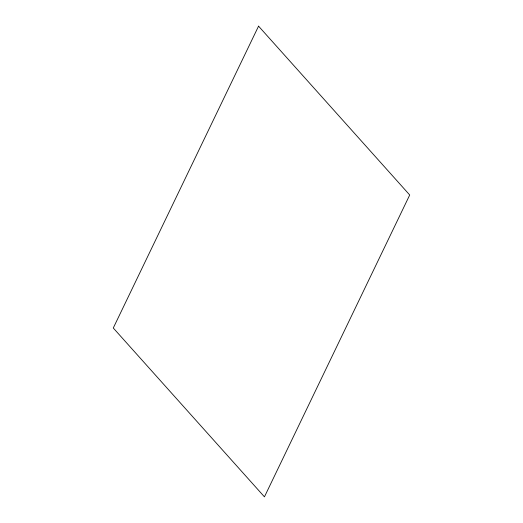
<?xml version="1.0" encoding="UTF-8"?>
<svg xmlns="http://www.w3.org/2000/svg" width="523" height="523" viewBox="0 0 523 523"><rect width="100%" height="100%" fill="white"/><g stroke="black" fill="none" stroke-linecap="round" stroke-linejoin="round"><path stroke-width="0.78" d="M258.558 26.15L113.282 328.006L264.442 496.85L409.718 194.994L258.558 26.15"/></g></svg>
